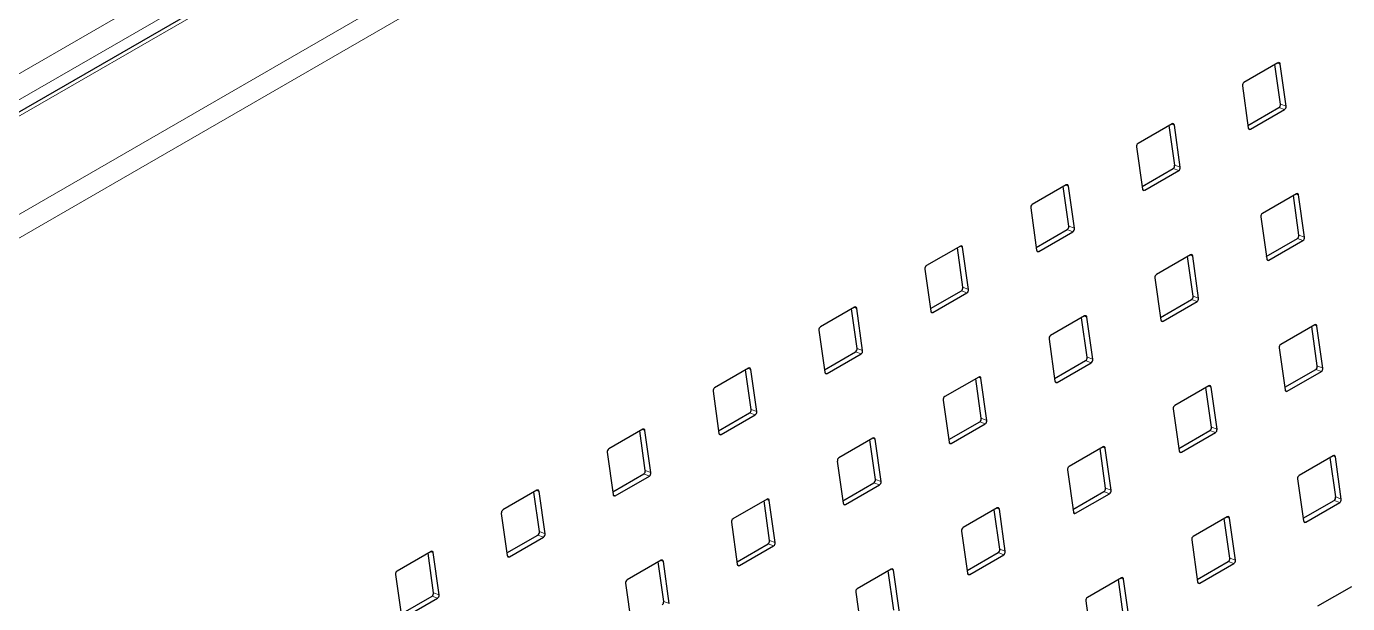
# Model space of a CAD drawing. Header units: millimetres. Extents: x -218071 to -203542, y 15363 to 51382.
# Drawn here: x -216852 to -216827.29, y 51126.17 to 51136.97 of the extents above; entities that cross this region are included whole.
import ezdxf

# ---------------------------------------------------------------- set-up
doc = ezdxf.new("R2010")
doc.units = ezdxf.units.MM
doc.header["$LTSCALE"] = 4
doc.layers.add('TPF-EQUIPEMENT', color=7, linetype='Continuous')

msp = doc.modelspace()

# ---------------------------------------------------------------- linework, layer by layer
at = {"layer": 'TPF-EQUIPEMENT', "color": 7, "linetype": 'Continuous', "lineweight": 25}
for p, q in [((-216812.005, 51158.526), (-216949.325, 51079.272)), ((-216828.59, 51136.288), (-216829.226, 51135.921)), ((-216828.542, 51135.516), (-216828.646, 51136.256)), ((-216828.438, 51135.477), (-216828.548, 51136.265)), ((-216829.255, 51135.857), (-216829.145, 51135.069)), ((-216829.152, 51135.117), (-216828.571, 51135.452)), ((-216829.103, 51135.046), (-216828.467, 51135.413)), ((-216830.57, 51135.146), (-216831.206, 51134.778)), ((-216830.522, 51134.374), (-216830.626, 51135.113)), ((-216830.418, 51134.335), (-216830.528, 51135.122)), ((-216831.235, 51134.714), (-216831.125, 51133.927)), ((-216831.132, 51133.975), (-216830.551, 51134.31)), ((-216831.083, 51133.903), (-216830.447, 51134.271)), ((-216832.55, 51134.003), (-216833.186, 51133.636)), ((-216832.502, 51133.231), (-216832.606, 51133.971)), ((-216832.398, 51133.192), (-216832.508, 51133.98)), ((-216828.246, 51133.838), (-216828.882, 51133.471)), ((-216828.198, 51133.066), (-216828.302, 51133.806)), ((-216828.094, 51133.027), (-216828.204, 51133.815)), ((-216833.215, 51133.572), (-216833.105, 51132.784)), ((-216828.912, 51133.407), (-216828.801, 51132.619)), ((-216833.111, 51132.832), (-216832.531, 51133.167)), ((-216833.063, 51132.761), (-216832.427, 51133.128)), ((-216834.529, 51132.86), (-216835.166, 51132.493)), ((-216834.482, 51132.088), (-216834.586, 51132.828)), ((-216834.377, 51132.049), (-216834.488, 51132.837)), ((-216828.808, 51132.667), (-216828.228, 51133.002)), ((-216828.76, 51132.596), (-216828.123, 51132.963)), ((-216830.226, 51132.695), (-216830.862, 51132.328)), ((-216830.178, 51131.923), (-216830.282, 51132.663)), ((-216830.074, 51131.884), (-216830.184, 51132.672)), ((-216835.195, 51132.429), (-216835.085, 51131.641)), ((-216830.892, 51132.264), (-216830.781, 51131.476)), ((-216835.091, 51131.689), (-216834.511, 51132.024)), ((-216835.043, 51131.618), (-216834.407, 51131.985)), ((-216830.788, 51131.524), (-216830.208, 51131.859)), ((-216830.739, 51131.453), (-216830.103, 51131.82)), ((-216836.509, 51131.718), (-216837.146, 51131.35)), ((-216836.462, 51130.946), (-216836.566, 51131.685)), ((-216836.357, 51130.907), (-216836.468, 51131.694)), ((-216832.206, 51131.553), (-216832.842, 51131.185)), ((-216832.158, 51130.781), (-216832.262, 51131.52)), ((-216832.054, 51130.742), (-216832.164, 51131.529)), ((-216827.902, 51131.388), (-216828.539, 51131.021)), ((-216827.855, 51130.616), (-216827.958, 51131.355)), ((-216827.75, 51130.577), (-216827.861, 51131.364)), ((-216837.175, 51131.286), (-216837.064, 51130.499)), ((-216832.871, 51131.121), (-216832.761, 51130.334)), ((-216837.071, 51130.547), (-216836.491, 51130.882)), ((-216837.023, 51130.475), (-216836.387, 51130.843)), ((-216828.568, 51130.956), (-216828.457, 51130.169)), ((-216838.489, 51130.575), (-216839.126, 51130.208)), ((-216832.768, 51130.382), (-216832.187, 51130.717)), ((-216832.719, 51130.31), (-216832.083, 51130.678)), ((-216838.442, 51129.803), (-216838.546, 51130.543)), ((-216838.337, 51129.764), (-216838.448, 51130.552)), ((-216834.186, 51130.41), (-216834.822, 51130.043)), ((-216834.138, 51129.638), (-216834.242, 51130.378)), ((-216834.034, 51129.599), (-216834.144, 51130.387)), ((-216828.464, 51130.217), (-216827.884, 51130.552)), ((-216828.416, 51130.145), (-216827.779, 51130.513)), ((-216839.155, 51130.143), (-216839.044, 51129.356)), ((-216829.882, 51130.245), (-216830.518, 51129.878)), ((-216829.835, 51129.473), (-216829.938, 51130.213)), ((-216829.73, 51129.434), (-216829.841, 51130.222)), ((-216834.851, 51129.979), (-216834.741, 51129.191)), ((-216839.051, 51129.404), (-216838.471, 51129.739)), ((-216839.003, 51129.333), (-216838.367, 51129.7)), ((-216834.748, 51129.239), (-216834.167, 51129.574)), ((-216830.548, 51129.814), (-216830.437, 51129.026)), ((-216840.469, 51129.432), (-216841.106, 51129.065)), ((-216840.422, 51128.66), (-216840.525, 51129.4)), ((-216840.317, 51128.621), (-216840.428, 51129.409)), ((-216834.699, 51129.168), (-216834.063, 51129.535)), ((-216830.444, 51129.074), (-216829.864, 51129.409)), ((-216830.396, 51129.003), (-216829.759, 51129.37)), ((-216836.166, 51129.267), (-216836.802, 51128.9)), ((-216836.118, 51128.495), (-216836.222, 51129.235)), ((-216836.014, 51128.456), (-216836.124, 51129.244)), ((-216831.862, 51129.102), (-216832.498, 51128.735)), ((-216831.71, 51128.292), (-216831.82, 51129.079)), ((-216841.135, 51129.001), (-216841.024, 51128.213)), ((-216836.831, 51128.836), (-216836.721, 51128.048)), ((-216831.814, 51128.331), (-216831.918, 51129.07)), ((-216827.558, 51128.938), (-216828.195, 51128.57)), ((-216827.511, 51128.166), (-216827.615, 51128.905)), ((-216827.406, 51128.127), (-216827.517, 51128.914)), ((-216841.031, 51128.261), (-216840.451, 51128.596)), ((-216832.528, 51128.671), (-216832.417, 51127.883)), ((-216840.983, 51128.19), (-216840.346, 51128.557)), ((-216836.727, 51128.096), (-216836.147, 51128.431)), ((-216836.679, 51128.025), (-216836.043, 51128.392)), ((-216828.224, 51128.506), (-216828.113, 51127.718)), ((-216842.449, 51128.29), (-216843.085, 51127.922)), ((-216842.402, 51127.518), (-216842.505, 51128.257)), ((-216842.297, 51127.479), (-216842.408, 51128.266)), ((-216838.145, 51128.125), (-216838.782, 51127.757)), ((-216838.098, 51127.353), (-216838.202, 51128.092)), ((-216837.993, 51127.314), (-216838.104, 51128.101)), ((-216832.424, 51127.932), (-216831.844, 51128.266)), ((-216832.376, 51127.86), (-216831.739, 51128.227)), ((-216828.12, 51127.767), (-216827.54, 51128.101)), ((-216843.115, 51127.858), (-216843.004, 51127.071)), ((-216833.842, 51127.96), (-216834.478, 51127.592)), ((-216833.794, 51127.188), (-216833.898, 51127.927)), ((-216833.69, 51127.149), (-216833.8, 51127.936)), ((-216828.072, 51127.695), (-216827.436, 51128.062)), ((-216838.811, 51127.693), (-216838.701, 51126.906)), ((-216829.538, 51127.795), (-216830.175, 51127.428)), ((-216829.491, 51127.023), (-216829.594, 51127.762)), ((-216829.386, 51126.984), (-216829.497, 51127.772)), ((-216843.011, 51127.119), (-216842.431, 51127.453)), ((-216842.963, 51127.047), (-216842.326, 51127.414)), ((-216834.507, 51127.528), (-216834.397, 51126.741)), ((-216830.204, 51127.363), (-216830.093, 51126.576)), ((-216844.429, 51127.147), (-216845.065, 51126.78)), ((-216844.381, 51126.375), (-216844.485, 51127.114)), ((-216844.277, 51126.336), (-216844.387, 51127.124)), ((-216838.707, 51126.954), (-216838.127, 51127.289)), ((-216838.659, 51126.882), (-216838.023, 51127.25)), ((-216834.404, 51126.789), (-216833.824, 51127.124)), ((-216840.125, 51126.982), (-216840.762, 51126.615)), ((-216840.078, 51126.21), (-216840.182, 51126.95)), ((-216839.973, 51126.171), (-216840.084, 51126.959)), ((-216834.355, 51126.717), (-216833.719, 51127.085)), ((-216830.1, 51126.624), (-216829.52, 51126.959)), ((-216830.052, 51126.552), (-216829.415, 51126.92)), ((-216845.095, 51126.715), (-216844.984, 51125.928)), ((-216835.822, 51126.817), (-216836.458, 51126.45)), ((-216835.774, 51126.045), (-216835.878, 51126.785)), ((-216835.67, 51126.006), (-216835.78, 51126.794)), ((-216831.518, 51126.652), (-216832.155, 51126.285)), ((-216831.471, 51125.88), (-216831.574, 51126.62)), ((-216831.366, 51125.841), (-216831.477, 51126.629)), ((-216840.791, 51126.551), (-216840.68, 51125.763)), ((-216836.487, 51126.386), (-216836.377, 51125.598)), ((-216827.215, 51126.487), (-216827.851, 51126.12)), ((-216844.991, 51125.976), (-216844.411, 51126.311)), ((-216844.943, 51125.904), (-216844.306, 51126.272)), ((-216832.184, 51126.221), (-216832.073, 51125.433))]:
    msp.add_line(p, q, dxfattribs=at)
at = {"layer": 'TPF-EQUIPEMENT', "color": 8, "linetype": 'Continuous', "lineweight": 18}
for p, q in [((-216949.213, 51079.261), (-216811.893, 51158.515)), ((-216949.725, 51079.761), (-216814.385, 51157.872)), ((-216949.609, 51079.338), (-216814.077, 51157.56)), ((-216947.623, 51078.344), (-216810.303, 51157.597)), ((-216947.414, 51078.021), (-216810.094, 51157.274)), ((-216828.598, 51136.284), (-216828.548, 51136.265)), ((-216828.542, 51135.516), (-216828.438, 51135.477)), ((-216828.571, 51135.452), (-216828.467, 51135.413)), ((-216830.578, 51135.141), (-216830.528, 51135.122)), ((-216829.143, 51135.061), (-216829.103, 51135.046)), ((-216830.551, 51134.31), (-216830.447, 51134.271)), ((-216830.522, 51134.374), (-216830.418, 51134.335)), ((-216832.558, 51133.998), (-216832.508, 51133.98)), ((-216831.123, 51133.918), (-216831.083, 51133.903)), ((-216828.254, 51133.833), (-216828.204, 51133.815)), ((-216832.531, 51133.167), (-216832.427, 51133.128)), ((-216832.502, 51133.231), (-216832.398, 51133.192)), ((-216828.198, 51133.066), (-216828.094, 51133.027)), ((-216834.538, 51132.856), (-216834.488, 51132.837)), ((-216828.228, 51133.002), (-216828.123, 51132.963)), ((-216833.103, 51132.775), (-216833.063, 51132.761)), ((-216830.234, 51132.691), (-216830.184, 51132.672)), ((-216828.799, 51132.61), (-216828.76, 51132.596)), ((-216834.482, 51132.088), (-216834.377, 51132.049)), ((-216834.511, 51132.024), (-216834.407, 51131.985)), ((-216830.208, 51131.859), (-216830.103, 51131.82)), ((-216830.178, 51131.923), (-216830.074, 51131.884)), ((-216836.518, 51131.713), (-216836.468, 51131.694)), ((-216835.083, 51131.633), (-216835.043, 51131.618)), ((-216832.214, 51131.548), (-216832.164, 51131.529)), ((-216830.779, 51131.468), (-216830.739, 51131.453)), ((-216827.91, 51131.383), (-216827.861, 51131.364)), ((-216836.491, 51130.882), (-216836.387, 51130.843)), ((-216836.462, 51130.946), (-216836.357, 51130.907)), ((-216838.498, 51130.57), (-216838.448, 51130.552)), ((-216832.187, 51130.717), (-216832.083, 51130.678)), ((-216832.158, 51130.781), (-216832.054, 51130.742)), ((-216827.855, 51130.616), (-216827.75, 51130.577)), ((-216837.062, 51130.49), (-216837.023, 51130.475)), ((-216834.194, 51130.405), (-216834.144, 51130.387)), ((-216832.759, 51130.325), (-216832.719, 51130.31)), ((-216827.884, 51130.552), (-216827.779, 51130.513)), ((-216829.89, 51130.24), (-216829.841, 51130.222)), ((-216828.455, 51130.16), (-216828.416, 51130.145)), ((-216838.471, 51129.739), (-216838.367, 51129.7)), ((-216838.442, 51129.803), (-216838.337, 51129.764)), ((-216834.167, 51129.574), (-216834.063, 51129.535)), ((-216834.138, 51129.638), (-216834.034, 51129.599)), ((-216840.477, 51129.427), (-216840.428, 51129.409)), ((-216839.042, 51129.347), (-216839.003, 51129.333)), ((-216829.864, 51129.409), (-216829.759, 51129.37)), ((-216829.835, 51129.473), (-216829.73, 51129.434)), ((-216836.174, 51129.263), (-216836.124, 51129.244)), ((-216834.739, 51129.182), (-216834.699, 51129.168)), ((-216831.87, 51129.098), (-216831.82, 51129.079)), ((-216830.435, 51129.017), (-216830.396, 51129.003)), ((-216827.567, 51128.933), (-216827.517, 51128.914)), ((-216840.451, 51128.596), (-216840.346, 51128.557)), ((-216840.422, 51128.66), (-216840.317, 51128.621)), ((-216836.147, 51128.431), (-216836.043, 51128.392)), ((-216836.118, 51128.495), (-216836.014, 51128.456)), ((-216842.457, 51128.285), (-216842.408, 51128.266)), ((-216841.022, 51128.205), (-216840.983, 51128.19)), ((-216838.154, 51128.12), (-216838.104, 51128.101)), ((-216831.844, 51128.266), (-216831.739, 51128.227)), ((-216831.814, 51128.331), (-216831.71, 51128.292)), ((-216827.54, 51128.101), (-216827.436, 51128.062)), ((-216827.511, 51128.166), (-216827.406, 51128.127)), ((-216836.719, 51128.04), (-216836.679, 51128.025)), ((-216833.85, 51127.955), (-216833.8, 51127.936)), ((-216832.415, 51127.875), (-216832.376, 51127.86)), ((-216829.547, 51127.79), (-216829.497, 51127.772)), ((-216828.111, 51127.71), (-216828.072, 51127.695)), ((-216842.431, 51127.453), (-216842.326, 51127.414)), ((-216842.402, 51127.518), (-216842.297, 51127.479)), ((-216838.098, 51127.353), (-216837.993, 51127.314)), ((-216844.437, 51127.142), (-216844.387, 51127.124)), ((-216838.127, 51127.289), (-216838.023, 51127.25)), ((-216833.824, 51127.124), (-216833.719, 51127.085)), ((-216833.794, 51127.188), (-216833.69, 51127.149)), ((-216843.002, 51127.062), (-216842.963, 51127.047)), ((-216840.134, 51126.977), (-216840.084, 51126.959)), ((-216838.699, 51126.897), (-216838.659, 51126.882)), ((-216829.52, 51126.959), (-216829.415, 51126.92)), ((-216829.491, 51127.023), (-216829.386, 51126.984)), ((-216835.83, 51126.812), (-216835.78, 51126.794)), ((-216834.395, 51126.732), (-216834.355, 51126.717)), ((-216831.526, 51126.647), (-216831.477, 51126.629)), ((-216844.381, 51126.375), (-216844.277, 51126.336)), ((-216830.091, 51126.567), (-216830.052, 51126.552)), ((-216844.411, 51126.311), (-216844.306, 51126.272)), ((-216840.078, 51126.21), (-216839.973, 51126.171))]:
    msp.add_line(p, q, dxfattribs=at)
at = {"layer": 'TPF-EQUIPEMENT', "color": 7, "linetype": 'Continuous', "lineweight": 25}
for centre, radius, start, end in [((-216828.575, 51136.266), 0.027, 358.9775, 122.2879), ((-216829.189, 51135.865), 0.0672, 123.9011, 187.1338), ((-216828.609, 51135.508), 0.0672, 303.9011, 7.1338), ((-216828.505, 51135.469), 0.0672, 303.9011, 7.1338), ((-216830.555, 51135.123), 0.027, 358.9775, 122.2879), ((-216829.118, 51135.069), 0.027, 178.9775, 302.2879), ((-216831.169, 51134.723), 0.0672, 123.9011, 187.1338), ((-216830.589, 51134.365), 0.0672, 303.9011, 7.1338), ((-216830.484, 51134.326), 0.0672, 303.9011, 7.1338), ((-216832.535, 51133.98), 0.027, 358.9775, 122.2879), ((-216831.098, 51133.926), 0.027, 178.9775, 302.2879), ((-216828.232, 51133.815), 0.027, 358.9775, 122.2879), ((-216833.148, 51133.58), 0.0672, 123.9011, 187.1338), ((-216828.845, 51133.415), 0.0672, 123.9011, 187.1338), ((-216832.569, 51133.223), 0.0672, 303.9011, 7.1338), ((-216832.464, 51133.184), 0.0672, 303.9011, 7.1338), ((-216828.265, 51133.058), 0.0672, 303.9011, 7.1338), ((-216834.515, 51132.837), 0.027, 358.9775, 122.2879), ((-216833.078, 51132.783), 0.027, 178.9775, 302.2879), ((-216828.161, 51133.019), 0.0672, 303.9011, 7.1338), ((-216830.211, 51132.673), 0.027, 358.9775, 122.2879), ((-216828.774, 51132.619), 0.027, 178.9775, 302.2879), ((-216835.128, 51132.437), 0.0672, 123.9011, 187.1338), ((-216830.825, 51132.272), 0.0672, 123.9011, 187.1338), ((-216834.549, 51132.08), 0.0672, 303.9011, 7.1338), ((-216834.444, 51132.041), 0.0672, 303.9011, 7.1338), ((-216830.245, 51131.915), 0.0672, 303.9011, 7.1338), ((-216830.141, 51131.876), 0.0672, 303.9011, 7.1338), ((-216836.495, 51131.695), 0.027, 358.9775, 122.2879), ((-216835.058, 51131.641), 0.027, 178.9775, 302.2879), ((-216832.191, 51131.53), 0.027, 358.9775, 122.2879), ((-216837.108, 51131.295), 0.0672, 123.9011, 187.1338), ((-216830.754, 51131.476), 0.027, 178.9775, 302.2879), ((-216827.888, 51131.365), 0.027, 358.9775, 122.2879), ((-216832.805, 51131.13), 0.0672, 123.9011, 187.1338), ((-216836.529, 51130.937), 0.0672, 303.9011, 7.1338), ((-216836.424, 51130.898), 0.0672, 303.9011, 7.1338), ((-216828.501, 51130.965), 0.0672, 123.9011, 187.1338), ((-216838.475, 51130.552), 0.027, 358.9775, 122.2879), ((-216832.225, 51130.772), 0.0672, 303.9011, 7.1338), ((-216832.121, 51130.733), 0.0672, 303.9011, 7.1338), ((-216827.921, 51130.608), 0.0672, 303.9011, 7.1338), ((-216827.817, 51130.569), 0.0672, 303.9011, 7.1338), ((-216837.037, 51130.498), 0.027, 178.9775, 302.2879), ((-216834.171, 51130.387), 0.027, 358.9775, 122.2879), ((-216832.734, 51130.333), 0.027, 178.9775, 302.2879), ((-216839.088, 51130.152), 0.0672, 123.9011, 187.1338), ((-216829.868, 51130.222), 0.027, 358.9775, 122.2879), ((-216828.43, 51130.168), 0.027, 178.9775, 302.2879), ((-216834.785, 51129.987), 0.0672, 123.9011, 187.1338), ((-216830.481, 51129.822), 0.0672, 123.9011, 187.1338), ((-216838.508, 51129.795), 0.0672, 303.9011, 7.1338), ((-216838.404, 51129.756), 0.0672, 303.9011, 7.1338), ((-216834.205, 51129.63), 0.0672, 303.9011, 7.1338), ((-216834.1, 51129.591), 0.0672, 303.9011, 7.1338), ((-216840.455, 51129.409), 0.027, 358.9775, 122.2879), ((-216839.017, 51129.355), 0.027, 178.9775, 302.2879), ((-216829.901, 51129.465), 0.0672, 303.9011, 7.1338), ((-216829.797, 51129.426), 0.0672, 303.9011, 7.1338), ((-216836.151, 51129.244), 0.027, 358.9775, 122.2879), ((-216834.714, 51129.191), 0.027, 178.9775, 302.2879), ((-216831.848, 51129.08), 0.027, 358.9775, 122.2879), ((-216841.068, 51129.009), 0.0672, 123.9011, 187.1338), ((-216836.764, 51128.844), 0.0672, 123.9011, 187.1338), ((-216830.41, 51129.026), 0.027, 178.9775, 302.2879), ((-216827.544, 51128.915), 0.027, 358.9775, 122.2879), ((-216840.488, 51128.652), 0.0672, 303.9011, 7.1338), ((-216840.384, 51128.613), 0.0672, 303.9011, 7.1338), ((-216832.461, 51128.679), 0.0672, 123.9011, 187.1338), ((-216836.185, 51128.487), 0.0672, 303.9011, 7.1338), ((-216836.08, 51128.448), 0.0672, 303.9011, 7.1338), ((-216828.157, 51128.514), 0.0672, 123.9011, 187.1338), ((-216842.435, 51128.267), 0.027, 358.9775, 122.2879), ((-216840.997, 51128.213), 0.027, 178.9775, 302.2879), ((-216838.131, 51128.102), 0.027, 358.9775, 122.2879), ((-216831.881, 51128.322), 0.0672, 303.9011, 7.1338), ((-216831.777, 51128.283), 0.0672, 303.9011, 7.1338), ((-216827.578, 51128.157), 0.0672, 303.9011, 7.1338), ((-216827.473, 51128.118), 0.0672, 303.9011, 7.1338), ((-216843.048, 51127.866), 0.0672, 123.9011, 187.1338), ((-216836.694, 51128.048), 0.027, 178.9775, 302.2879), ((-216833.827, 51127.937), 0.027, 358.9775, 122.2879), ((-216832.39, 51127.883), 0.027, 178.9775, 302.2879), ((-216838.744, 51127.702), 0.0672, 123.9011, 187.1338), ((-216829.524, 51127.772), 0.027, 358.9775, 122.2879), ((-216828.086, 51127.718), 0.027, 178.9775, 302.2879), ((-216842.468, 51127.509), 0.0672, 303.9011, 7.1338), ((-216842.364, 51127.47), 0.0672, 303.9011, 7.1338), ((-216838.165, 51127.344), 0.0672, 303.9011, 7.1338), ((-216834.441, 51127.537), 0.0672, 123.9011, 187.1338), ((-216830.137, 51127.372), 0.0672, 123.9011, 187.1338), ((-216844.415, 51127.124), 0.027, 358.9775, 122.2879), ((-216838.06, 51127.305), 0.0672, 303.9011, 7.1338), ((-216833.861, 51127.179), 0.0672, 303.9011, 7.1338), ((-216833.757, 51127.14), 0.0672, 303.9011, 7.1338), ((-216842.977, 51127.07), 0.027, 178.9775, 302.2879), ((-216840.111, 51126.959), 0.027, 358.9775, 122.2879), ((-216838.674, 51126.905), 0.027, 178.9775, 302.2879), ((-216829.557, 51127.015), 0.0672, 303.9011, 7.1338), ((-216829.453, 51126.976), 0.0672, 303.9011, 7.1338), ((-216845.028, 51126.724), 0.0672, 123.9011, 187.1338), ((-216840.724, 51126.559), 0.0672, 123.9011, 187.1338), ((-216835.807, 51126.794), 0.027, 358.9775, 122.2879), ((-216834.37, 51126.74), 0.027, 178.9775, 302.2879), ((-216831.504, 51126.629), 0.027, 358.9775, 122.2879), ((-216844.448, 51126.367), 0.0672, 303.9011, 7.1338), ((-216836.421, 51126.394), 0.0672, 123.9011, 187.1338), ((-216830.066, 51126.575), 0.027, 178.9775, 302.2879), ((-216844.344, 51126.328), 0.0672, 303.9011, 7.1338), ((-216840.145, 51126.202), 0.0672, 303.9011, 7.1338), ((-216832.117, 51126.229), 0.0672, 123.9011, 187.1338)]:
    msp.add_arc(centre, radius, start, end, dxfattribs=at)

doc.saveas('drawing.dxf')
